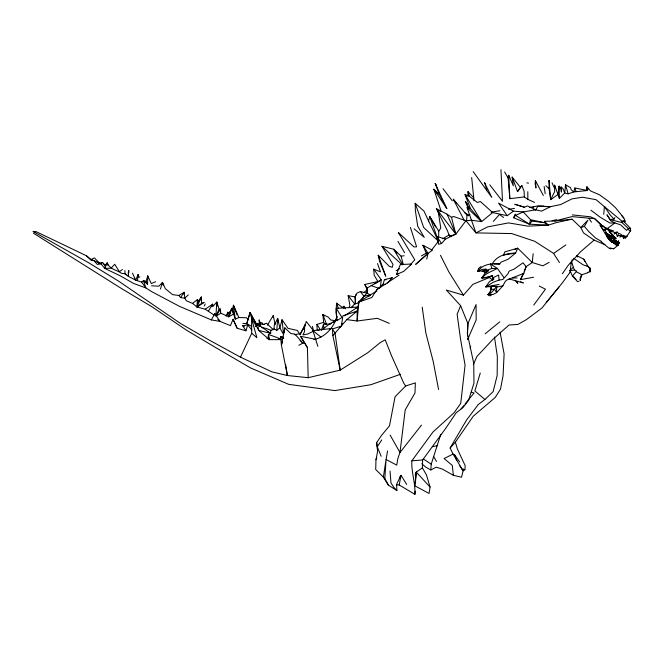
<?xml version="1.0" encoding="UTF-8"?>
<svg xmlns="http://www.w3.org/2000/svg" width="664" height="664" viewBox="0 0 664 664"><rect width="100%" height="100%" fill="white"/><g stroke="black" fill="none" stroke-linecap="round" stroke-linejoin="round"><path stroke-width="1" d="M376.953 290.84L358.875 302.037L357.166 311.101L357.124 321.011L346.824 319.625L332.863 335.627L340.2 370.13L308.171 377.708L287.404 375.517L271.891 371.84L240.476 357.166L209.724 340.366L180.724 323.6L118.897 281.337L89.017 262.986L33.2 231.504L36.188 231.686L86.42 255.773L91.715 259.923M623.861 217.916L615.511 207.732L608.473 201.283L599.476 194.793L590.603 190.983L586.893 186.8L587.615 190.485L573.787 191.938L568.135 193.863L564.749 192.975L562.881 188.46L561.146 187.016L561.387 192.103L561.072 188.783L559.171 186.127L558.05 194.427L550.688 199.673L549.045 188.634L549.095 180.542L549.418 182.558M396.425 484.861L399.205 484.952L414.892 494.348C415.581 483.019 411.199 472.121 411.854 460.816L432.961 432.032L454.126 412.734L460.75 403.297L465.074 365.134L460.55 339.229L457.131 314.288L460.617 305.689L446.341 290.052L463.422 295.156L472.909 284.325L490.09 277.212M245.937 330.788L242.675 325.783L247.68 324.862L245.937 330.788L237.148 328.273L233.072 319.268L230.433 325.651L220.099 321.409L211.376 319.923L179.479 306.345L151.384 291.479L145.906 287.935L133.672 283.486L120.126 275.759L104.812 268.447L105.227 265.55L107.17 262.786C109.527 269.534 116.731 269.717 121.612 273.369L124.94 273.776L128.335 276.373L135.705 280.142L141.556 282.076L143.465 280.748L147.591 284.341L147.707 275.892L151.276 283.545L155.633 281.752M351.082 307.664L355.306 303.24L357.049 303.647L366.926 293.156L367.026 288.101L381.211 279.843L373.724 269.119L380.464 271.875L377.526 263.542M467.904 196.17L468.012 191.605L473.722 197.764L473.98 200.785M273.211 317.575L273.261 315.516L267.335 325.219M387.552 451.005L386.074 459.496L396.74 465.107L397.877 458.417L399.977 452.516L405.198 409.904L414.983 392.997L415.365 382.879L405.671 385.991L395.055 396.765L389.502 425.823L381.368 435.592L376.687 442.548L377.584 451.603L375.973 459.745L375.708 469.498L384.829 478.561L388.357 485.102L396.889 490.555L396.607 484.255L401.023 475.333L406.708 484.429M422.404 467.838L416.27 472.104L415.116 485.965L429.044 493.452L430.073 487.069L426.479 475.017L422.404 467.838L422.628 459.961L445.793 428.239L456.209 412.759L462.991 407.563L468.543 400.417L473.963 383.145L473.747 363.308L467.34 333.668L467.921 323.658L476.063 304.593L476.196 319.824L467.78 339.179M438.605 237.214L438.771 231.18L440.78 228.084L438.199 211.393M580.245 277.452L580.56 280.498L579.788 280.083M622.093 221.278L622.052 222.589L628.368 228.491L629.165 230.483L630.352 230.947L630.609 228.408L623.272 220.954L622.093 221.278L595.981 199.656L582.519 197.233L571.978 198.876L560.673 204.562L550.398 206.687L537.782 206.363L535.806 209.816L523.298 211.924L513.463 211.135L498.539 203.093L507.221 215.7L513.463 211.135M610.548 239.314L611.029 239.48L610.208 240.75L609.967 238.849L608.025 237.77L609.054 239.463L609.934 239.746L610.98 237.903L609.826 238.633L607.386 237.214L607.709 235.994L606.971 235.894L608.099 238.376L610.548 239.314L614.233 243.563L615.329 243.281L615.677 242.119L613.32 242.675L611.511 242.078L609.054 239.463L608.996 237.455L608.025 237.77L606.954 236.633L599.999 225.054L603.866 230.383L605.062 230.126L606.647 228.175L612.092 231.628L616.018 232.857L617.188 232.093L618.574 233.429L621.072 234.218L621.155 235.413L619.935 237.048L621.711 235.828L623.496 236.55L626.65 236.55L630.8 230.416M587.001 265.666L590.055 268.048L590.562 271.626L589.823 271.601L589.898 269.534M467.456 335.901L467.921 323.658L460.617 305.689M214.248 315.176L205.209 309.216L197.042 306.984L197.324 299.705L192.51 303.382L186.26 300.701L184.816 298.153L184.144 292.276L178.915 295.463L172.565 294.642L165.328 288.674L162.514 282.374L158.895 286.176L151.517 285.802M561.072 188.783L561.146 187.016L561.462 188.725M128.335 276.373L128.642 270.489L128.882 272.431M492.19 294.376L490.488 295.721L489.318 295.746L487.949 294.642C490.796 292.841 491.642 289.396 491.451 286.226M578.958 281.295L577.589 281.652L572.426 276.091L576.194 271.676L576.252 270.68L574.518 269.949L569.895 270.771M215.966 315.342L216.788 302.037L212.77 306.643L212.696 304.153L205.209 309.216M267.858 332.05L270.68 333.345L258.014 324.439L258.371 330.332L270.68 333.345L270.721 330.473L274.049 328.954L274.29 325.128L277.643 318.413L279.868 327.9L283.594 334.639L282.034 319.741L288.035 328.365L297.422 330.473L299.481 333.718L294.874 334.731M384.829 478.561L386.074 459.496L383.36 477.142L388.357 485.102M589.823 271.601L590.055 268.048L589.175 268.098L583.681 259.126L576.485 255.524L577.647 256.976M274.049 328.954L276.838 330.282L277.643 318.413L278.042 322.264M421.773 463.721L425.632 467.024L430.82 469.987L431.218 464.169L440.788 434.314M466.51 221.237L467.016 215.094L453.329 199.233L464.41 220.73M603.734 214.414L604.406 206.38L609.818 214.563L614.001 219.112L614.889 217.518M462.219 469.523L464.85 469.921L465.207 465.738L457.421 449.088L455.371 442.191L473.224 416.245L495.219 397.479L500.515 389.062L503.063 375.758L504.109 353.912L500.058 332M608.963 238.758L610.98 237.903L609.76 239.032L609.934 239.746L611.029 239.48L611.511 242.078L613.976 241.887L614.233 243.563L616.632 245.522L618.798 242.875L616.566 243.688L614.905 242.393L614.64 241.439L611.552 240.675L612.922 240.252L615.005 242.875L616.765 241.148L616.076 243.19L615.329 243.281L614.905 242.393L614.183 242.626L613.602 241.771L613.32 242.675L613.602 241.771M609.909 247.954L613.66 248.817L617.827 245.423L618.416 242.692L617.802 243.057L616.889 242.252L616.881 241.281L614.383 240.484L613.312 239.14L614.001 237.729M414.892 494.348L415.191 491.169M588.196 189.066L586.893 186.8L586.312 190.261L574.816 187.995L573.787 191.938L571.181 189.796L570.534 187.655L565.52 184.783L564.749 192.975L559.354 198.37L554.598 185.19L554.116 187.447L552.016 182.808M137.498 280.723L138.095 274.639L138.809 277.178L139.946 277.012M490.862 286.856L490.422 291.239L487.949 294.642L493.169 294.467L496.689 292.567L502.897 285.802L505.287 281.362L506.856 279.992L523.838 273.369L526.137 266.671L532.262 262.504L533.15 253.698M415.174 482.803L416.27 472.104L430.073 487.069M618.416 242.692L617.827 245.423L619.197 242.841L617.346 243.754L616.632 245.522L616.798 242.808L616.076 243.19M380.464 286.831L381.211 279.843L374.737 283.926M284.242 332.623L284.806 327.833L290.923 333.61L294.857 334.067L302.884 343.081L304.892 343.346L307.432 347.646L308.171 377.708M492.746 280.274L492.597 275.668L488.638 276.988L481.89 278.008L485.176 272.863L488.463 270.605L486.563 270.306L481.931 271.36L480.852 270.912L477.972 271.452L478.238 269.211M220.157 311.018L220.398 309.067L219.103 309.092L216.306 315.458M570.044 272.066L571.281 262.604M617.827 245.423L617.985 243.588L618.798 242.742L617.827 245.423L617.968 244.402M281.627 339.262L268.505 334.432L268.181 336.598L269.484 339.653L281.561 339.611M625.388 236.467L625.131 238.135L627.181 236.16L626.061 236.318L625.131 238.135L625.43 236.442L624.841 237.239L625.347 236.591L623.853 237.297L625.231 236.268L623.355 235.363L621.155 235.413M368.885 296.302L370.363 294.874L366.926 293.156L367.549 289.255L367.026 288.101M128.177 273.402L128.642 270.489M201.607 303.29L204.18 302.402L197.042 306.984L197.972 301.473L201.383 296.974L201.607 303.29L197.042 306.984L192.51 303.382M399.205 484.952L401.023 475.333L399.404 477.706M284.806 327.833L281.411 345.081L287.404 375.517L285.578 364.403M200.794 299.896L201.383 296.974L197.042 306.984M605.302 229.022L605.062 230.126L609.178 238.185L607.95 236.774M534.545 202.42L527.839 199.383L524.311 196.917L509.836 198.694L508.084 177.844L508.666 175.23L513.347 185.829L512.168 177.097L520.377 187.364L517.538 191.63L512.168 177.097L512.998 178.923M426.728 259.101L428.081 253.357L432.364 250.212L422.935 245.257L426.72 254.453L415.664 264.355L426.396 254.951M259.973 326.414L260.52 324.107L259.134 320.04L259.699 326.165M431.359 250.345L438.489 241.231L428.604 221.095L429.724 216.406L438.771 231.18M576.194 271.676L581.432 274.406L580.187 279.444L582.013 274.697L587.847 272.738M470.195 348.177L470.693 346.226M349.214 307.731L349.862 305.199L348.168 295.671L355.331 296.941L355.464 303.954M513.587 217.751L515.264 214.107L515.579 215.368L529.382 224.191L530.536 219.718L523.298 211.924L515.579 215.368L513.587 217.751L529.382 224.191L548.315 225.137L556.565 222.531L572.094 219.195L580.784 227.52L583.507 232.906L594.131 240.111L604.97 244.692M494.472 337.022L497.336 356.493L497.162 375.542L493.136 391.619L484.919 399.504L478.254 404.542L466.543 420.055L450.117 448.009L453.039 454.093L463.132 470.892L461.488 477.233L453.363 475.299L442.431 469.133L436.256 467.166L430.82 469.987M343.437 308.129L343.944 306.22L345.288 308.835M615.661 244.576L616.798 242.808M488.463 270.605L486.197 272.829L486.563 270.306L485.923 269.094L482.064 269.459L477.972 271.452L478.827 268.239L481.026 266.471M389.32 323.36L377.326 318.313L357.124 321.011L358.875 302.037L371.84 297.513L376.687 289.745L383.128 284.217L384.423 279.594L392.258 277.759L387.452 283.146M238.916 317.533L233.438 305.191L232.749 308.295L233.371 314.113L228.773 316.811L226.59 315.757L227.569 312.279L230.342 313.425L231.62 308.295L235.28 319.118L238.916 317.533L246.593 317.757L248.062 319.55L246.718 323.683L242.808 323.351M248.062 319.55L250.046 312.611L257.159 325.202L255.773 326.505M147.591 284.341L146.08 281.42L147.707 275.892L148.072 277.743M256.52 324.679L250.046 312.611L246.718 323.683L251.83 326.431M480.288 373.027L474.86 390.922L484.919 399.504M160.431 289.039L162.514 282.374L163.137 285.097M355.331 296.941L356.07 294.608M282.648 341.246L281.411 345.081L280.557 336.698L283.495 337.254M183.588 293.978L184.144 292.276L180.558 297.588L178.915 295.463M616.566 243.688L617.719 242.825L616.632 245.522M570.882 263.567L572.26 259.69M617.985 243.588L618.624 241.015L616.391 242.775L616.881 241.281M342.25 323.476L341.371 326.132L339.719 327.31M227.569 312.279L228.773 316.811L231.62 308.295L231.719 310.312M321.426 330.298L323.493 324.165L329.344 324.073L337.237 319.683M211.999 306.046L212.696 304.153L208.454 311.009M415.183 474.992L416.27 472.104M337.005 316.462C333.892 327.294 325.211 337.395 313.881 339.487M617.188 232.093L615.379 232.367L614.067 234.01L616.018 232.857L617.362 236.575L618.574 233.429M396.425 274.572L400.301 264.587L411.73 263.99L403.679 271.377L396.425 274.572L398.168 273.576M303.406 329.385L305.299 324.555L299.879 334.747M617.346 243.754L617.719 242.825M487.949 294.642L491.352 292.724L497.137 286.3L485.791 286.865L493.369 282.159L499.12 280.067L498.573 275.037L493.037 277.751L492.273 279.652L489.326 277.643M610.174 232.807L611.021 230.715L609.801 230.649L601.285 225.328L594.703 218.688L590.429 216.788L572.277 214.895M375.973 459.745L376.77 457.836M332.996 322.331L335.469 320.72L336.905 317.409L335.942 312.586L336.59 303.182L342.408 307.457L343.944 306.22M134.36 279.137L135.705 280.142L138.095 274.639L138.303 276.639M533.557 277.245L520.476 279.652L523.307 273.161M524.112 271.302L526.137 266.671L523.041 262.811L513.961 269.177L509.147 271.103L507.943 273.8L502.797 279.494L499.12 280.067M624.26 236.533L623.521 238.235L623.496 236.55M473.324 364.602L476.951 356.427L492.771 339.503L508.981 325.028L517.887 324.414L526.295 319.716L541.907 308.038L562.765 282.341L569.936 272.472M618.101 244.311L617.586 245.456L618.524 244.277M515.007 249.415L517.704 248.178L515.629 253.092L503.445 255.042L504.889 251.855L517.704 248.178L532.262 262.504L542.803 265.824L549.236 262.305M622.558 237.098L623.355 235.363M228.773 316.811L229.943 314.271M240.476 357.166L251.706 333.286L251.581 318.546L259.616 331.328L269.484 339.653L268.505 334.432M617.952 242.41L618.624 241.015L617.105 242.518L616.615 242.451L616.873 241.688L616.267 242.46M608.664 238.127L608.996 237.455L608.099 238.376M300.145 334.49L305.299 324.555M204.18 306.038L205.259 303.971M520.476 279.652L523.838 273.369M211.376 319.923L214.754 313.665L220.099 321.409L217.825 319.359M613.71 240.517L614.383 239.272L613.295 239.53L613.669 238.617L613.088 238.824M584.395 226.424L587.856 220.249L580.784 227.52L584.395 226.424L588.719 231.528L595.749 238.152L601.617 241.497M361.423 300.726L363.988 296.235L370.363 294.874M615.337 240.899L615.835 240.061L616.391 242.775M105.227 265.55L102.613 262.479L99.202 262.952L94.412 257.873L91.018 259.558L93.906 260.628L97.301 264.421L101.019 263.915L104.812 268.447L107.17 262.786L108.108 265.534M624.293 222.548L625.106 221.237L624.492 219.228L621.952 215.841M467.622 339.304L468.726 337.578M611.029 239.48L611.444 241.107L612.374 241.107L612.922 240.252M381.153 456.276L377.276 446.822L381.7 439.975M612.374 241.107L611.444 241.107M615.329 243.281L616.765 241.148L614.814 242.684M228.989 313.358L230.093 311.715L230.607 313.491M618.798 242.875L617.603 243.763L618.798 242.742M562.366 273.751L568.367 265.135L580.776 251.556L594.131 240.111M499.145 284.399L485.791 286.865L489.592 281.478L493.958 279.087L493.037 277.751M517.538 191.63L521.887 185.679L524.104 191.257L524.311 196.917M611.635 237.563L612.465 238.542L611.976 238.119L612.64 237.247L611.635 237.563L612.465 238.542L609.477 235.712M533.773 305.017L545.451 289.205L539.226 286.051M603.866 230.383L605.867 227.71M421.482 425.134L399.977 452.516L390.117 435.069M492.231 263.957C496.946 255.408 506.599 253.299 515.629 253.092L508.026 259.292L501.187 262.081L499.652 264.006L494.091 263.965M477.972 271.452C482.421 263.99 491.916 263.234 499.652 264.006M624.616 236.633L625.04 236.376L623.521 238.235L625.231 236.268M461.098 408.841L463.696 405.671M464.991 404.086L474.063 392.997L471.191 392.133M546.215 302.552L559.013 286.939M529.382 224.191L531.947 221.112L544.663 222.714L548.315 225.137L528.087 226.15L508.558 222.905L487.509 226.914L475.947 232.898L465.954 220.73L453.437 216.489L451.52 217.327L447.104 214.206L436.414 208.703L447.503 230.831L449.569 236.508L455.811 234.143L465.954 220.73L471.432 220.249L481.616 221.627L492.646 212.563L507.221 215.7M611.511 242.078L612.507 240.899L612.623 241.854M492.597 275.668L485.923 277.735L481.89 278.008L483.716 275.875M318.62 330.464L319.923 329.004L316.894 324.447L323.625 322.331L325.418 324.215M445.511 239.065L436.962 236.492L438.63 244.294L441.51 243.563L445.511 239.065L455.811 234.143L451.52 217.327M493.327 221.394L499.511 214.447L503.586 217.493M410.169 264.936L414.776 259.79L398.45 232.599L413.971 246.925L416.635 246.842L410.418 227.462M520.377 187.364L521.887 185.679M450.117 448.009L455.371 442.191M612.017 237.928L612.64 237.247M226.034 316.056L227.387 314.611M228.74 313.167L230.093 311.715M614.233 243.563L615.677 242.119L614.183 242.626M569.903 270.555L573.306 267.202L571.621 261.633M620.774 236.384L621.927 235.255M188.294 294.924L184.816 298.153L180.558 297.588M255.839 326.456L258.014 324.439M363.996 292.55L367.549 289.255L364.843 284.474L377.932 281.561L374.189 275.261L373.724 269.119M485.791 286.865L487.218 285.562M101.019 263.915L102.613 262.479M322.048 329.734L329.344 324.073M607.709 235.994L606.954 236.633L607.386 237.214M617.362 236.575L618.748 235.421L621.711 235.828M346.824 319.625L357.166 311.101L342.865 315.823L341.371 326.132L332.382 328.954L332.863 335.627M485.143 333.809L499.76 321.866M618.151 243.696L619.197 242.841M426.72 254.453L428.081 253.357L422.935 245.257L424.479 246.56M481.89 278.008C485.998 272.887 492.157 271.344 497.394 268.422L504.051 277.643M276.838 330.282L279.868 327.9L282.034 319.741L282.715 321.65M449.569 236.508L451.188 235.239M485.923 269.094L483.276 271.153L485.351 272.896L486.563 270.306L491.966 268.48L497.394 268.422L490.381 263.874L491.966 268.48M623.853 237.297L625.04 236.376M531.947 221.112L530.536 219.718L544.663 222.714L544.455 221.336L554.813 220.996L571.887 216.613L594.703 218.688L602.198 225.486L606.913 228.864L614.947 222.946L620.765 224.93L626.501 230.375L628.368 228.491L630.609 228.408M492.646 212.563L480.404 201.541L477.333 202.454L469.257 196.212L465.032 194.602L481.616 221.627L470.585 208.77L467.066 207.707L475.947 232.898L511.72 233.57L534.636 241.248L553.585 253.391L565.894 244.908M122.433 269.584L119.362 271.659L114.723 264.264L111.137 268.148L104.812 268.447M609.054 239.463L609.967 238.849L608.996 238.293L609.826 238.633M351.289 307.747L352.966 306.635M344.5 315.798L357.821 307.009L336.274 308.395L336.847 320.704L341.993 317.45L336.274 308.395M220.738 313.209L215.908 316.371L220.398 309.067L220.738 313.209L226.59 315.757M376.687 289.745L399.022 275.17M329.693 324.488L331.344 323.409M442.664 238.783L449.345 234.865M396.134 270.696L399.512 268.737M356.078 307.996L357.821 307.009M421.433 255.897L426.852 252.868M298.85 345.288L302.884 343.081L300.028 340.333M354.543 312.512L357.166 311.101M390.449 278.714L392.258 277.759M313.715 331.004L307.698 334.033L302.925 334.872L304.519 331.685L304.602 327.252L306.228 321.459L313.715 331.004L312.379 326.431M263.815 324.414L266.347 323.194L273.427 329.784M366.926 293.156L360.386 291.529L356.809 293.247L355.008 296.908L355.306 303.24M503.445 255.042L504.325 254.636M606.24 233.371L612.64 237.837L615.03 238.733L616.001 238.343L609.56 231.943M329.626 329.253L331.469 328.522L312.91 330.655L317.873 346.351M400.517 374.272L370.827 384.722L334.88 390.581L288.749 384.365L250.594 367.947L215.385 347.397L186.75 330.348L151.898 306.743L122.383 289.081L33.466 233.205M615.835 240.061L614.49 240.899L614.383 239.272L614.466 240.791M587.59 272.389L590.562 271.626M493.203 285.86L496.589 287.172L502.897 285.802M552.033 220.689L556.689 219.709M432.289 446.714L437.344 445.66M529.54 207.458L537.583 205.998L550.398 206.687L541.625 211.11L533.947 209.45M255.98 323.741L262.072 322.737L262.57 324.488M491.103 212.156L499.926 210.712M467.016 215.094L469.88 214.646M508.682 209.318L514.5 208.388M590.927 210.197L600.048 217.136L609.917 223.029L614.947 222.946L610.548 220.697L606.929 214.738L610.349 219.61L614.001 219.112M379.617 257.939L378.239 255.242L385.767 276.241L379.667 261.624L378.239 255.242L389.295 266.364L392.208 267.326L393.013 264.438L381.983 246.302L393.661 249.232L401.089 256.171L404.135 255.764M554.813 220.996L572.094 219.195M531.532 207.492L533.532 207.292M611.22 248.643L609.959 248.751L608.332 247.689L601.136 241.621M411.854 460.816L422.628 459.961M537.782 206.363L543.708 206.047M512.732 278.083L517.107 277.901M491.285 289.296L494.514 289.305L496.689 292.567L496.589 287.172M260.52 324.107L264.413 324.281M526.884 182.882L528.511 183.131M625.106 221.237L623.272 220.954L622.052 222.589L610.349 219.61M335.469 320.72L330.788 320.007L328.381 317.193L322.87 314.578L323.625 322.331M383.128 284.217L385.103 284.524M384.423 279.594L386.083 279.868M261.591 327.535L266.073 328.406L271.634 330.597M307.432 347.646L300.618 336.316L315.848 339.337M278.731 338.806L281.611 339.412M141.556 282.076L145.906 287.935L143.465 280.748L146.08 281.42M438.821 210.629L441.137 211.268L433.874 189.207L439.377 194.668L446.797 208.612L433.874 189.207L437.078 193.249M509.022 278.88L523.365 282.972L520.692 281.793M606.913 228.864L613.619 230.906M524.568 207.384L514.774 204.271L524.519 207.126L527.382 205.923L535.806 209.816M601.285 225.328L602.978 225.901M371.093 285.603L379.335 288.5M33.2 231.504L35.084 232.192M588.478 266.795L582.917 264.695L573.654 258.337M459.671 461.928L454.599 454.807L453.039 454.093L444.091 458.567L452.3 465.422L453.363 475.299M613.777 238.119L615.03 238.733M581.432 274.406L582.013 274.697M463.082 468.958L464.85 469.921M242.675 325.783L244.402 326.738M280.557 336.698L283.569 338.366M266.862 338.183L269.484 339.653M126.7 274.788L124.94 273.776L124.915 270.613M605.526 232.599L616.001 238.343L613.262 236.425M143.465 280.748L145.15 281.735M97.6 261.998L99.202 262.952L93.906 260.628L90.686 259.973L86.42 255.773M464.667 212.696L467.207 214.273L468.294 215.783M97.591 262.139L99.185 263.185M423.873 459.272L431.218 464.169M482.662 270.721L484.28 271.817M103.343 263.782L105.651 265.426M607.012 234.035L610.191 236.351L608.921 237.355L606.962 235.28M312.91 330.655L320.994 337.096M414.095 228.823L424.246 237.372L417.731 226.258L415.373 210.77L415.174 203.275L424.03 211.144L428.604 221.095M251.706 333.286L256.885 337.727L251.581 318.546M610.814 235.778L613.146 237.803M576.086 279.511L573.721 276.739M545.874 185.737L549.045 188.634M381.983 246.302L402.235 264.911M467.066 207.707L481.616 221.627M544.455 221.336L548.315 225.137M608.431 229.204L609.801 230.649M396.889 490.555L393.752 487.26L390.963 482.902L390.042 471.1M515.389 280.64L517.795 283.296L516.667 281.619M606.606 228.441L613.76 236.475L608.099 229.279M396.939 253.017L393.661 249.232L402.724 264.579M324.132 316.114L322.87 314.578L326.489 324.181M247.68 324.862L251.839 330.008M468.153 208.031L465.472 201.565L467.365 203.931M348.168 295.671L354.875 304.187M489.766 184.824L502.507 201.308L500.955 169.652M443.029 188.734L452.309 200.835M360.386 291.529L363.988 296.235M436.414 208.703L455.811 234.143L447.104 214.206M473.183 171.636L491.783 197.407L484.62 182.832L486.87 190.095M398.45 232.599L400.226 235.048M453.329 199.233L456.185 203.4M337.685 304.784L336.59 303.182L338.225 308.013M405.671 385.991L403.778 383.178L391.768 356.286L385.195 339.802L380.082 342.732L367.823 352.684L340.2 370.13L335.038 333.087L332.382 328.954M459.754 465.813L463.132 470.892M589.026 218.481L591.458 222.158M436.962 236.492L441.51 243.563M553.585 253.391L559.445 262.562M463.422 295.156L448.756 271.734L440.473 255.325M300.618 336.316L304.892 343.346M484.62 182.832L485.666 184.55M504.615 171.993L508.084 177.844M397.952 241.397L404.617 252.735M465.472 201.565L469.506 208.496M433.542 456.409L436.489 461.488M610.996 236.417L611.976 238.144M435.625 226.947L429.724 216.406L438.489 241.231L423.715 227.544L415.174 203.275M439.377 194.668L435.202 183.463L436.704 186.161M543.335 195.49L535.441 180.732L535.126 183.745L535.964 187.978L535.441 180.732L535.74 182.558M237.148 328.273L233.072 319.268M613.445 248.402L613.66 248.817M132.468 273.17L135.705 280.142M435.202 183.463L446.797 208.612M364.843 284.474L367.715 290.699M214.754 313.665L215.526 315.334M583.681 259.126L585.175 261.616M573.306 267.202L574.518 269.949M570.052 270.621L572.426 276.091M465.032 194.602L470.585 208.77M610.838 236.259L611.536 238.052M454.599 454.807L456.774 460.526M237.015 314.827L233.438 305.191L235.28 319.118M574.816 187.995L576.153 191.639M197.972 301.473L197.324 299.705L197.847 301.456M219.103 309.092L216.788 302.037L217.576 305.996M565.52 184.783L568.135 193.863M250.046 312.611L252.212 320.214M259.134 320.04L260.238 324.015M468.012 191.605L469.357 196.478M401.089 256.171L403.255 264.446M614.64 241.439L615.005 242.875M273.261 315.516L275.145 324.654M438.58 389.536L433.235 361.54L425.873 333.137L422.221 307.2M589.931 268.505L590.03 269.127M559.47 188.028L559.171 186.127L559.354 198.37M544.14 186.493L545.186 193.755M508.956 177.28L508.666 175.23L509.836 198.694M376.687 442.548L377.276 446.822M554.963 187.978L554.598 185.19L554.647 191.655L550.688 199.673L549.095 180.542M323.493 324.165L323.916 328.058M471.664 177.545L473.722 197.764M316.894 324.447L317.209 330.058M527.805 191.73L527.839 199.383M616.889 242.252L618.259 241.937L616.889 242.252"/></g></svg>
